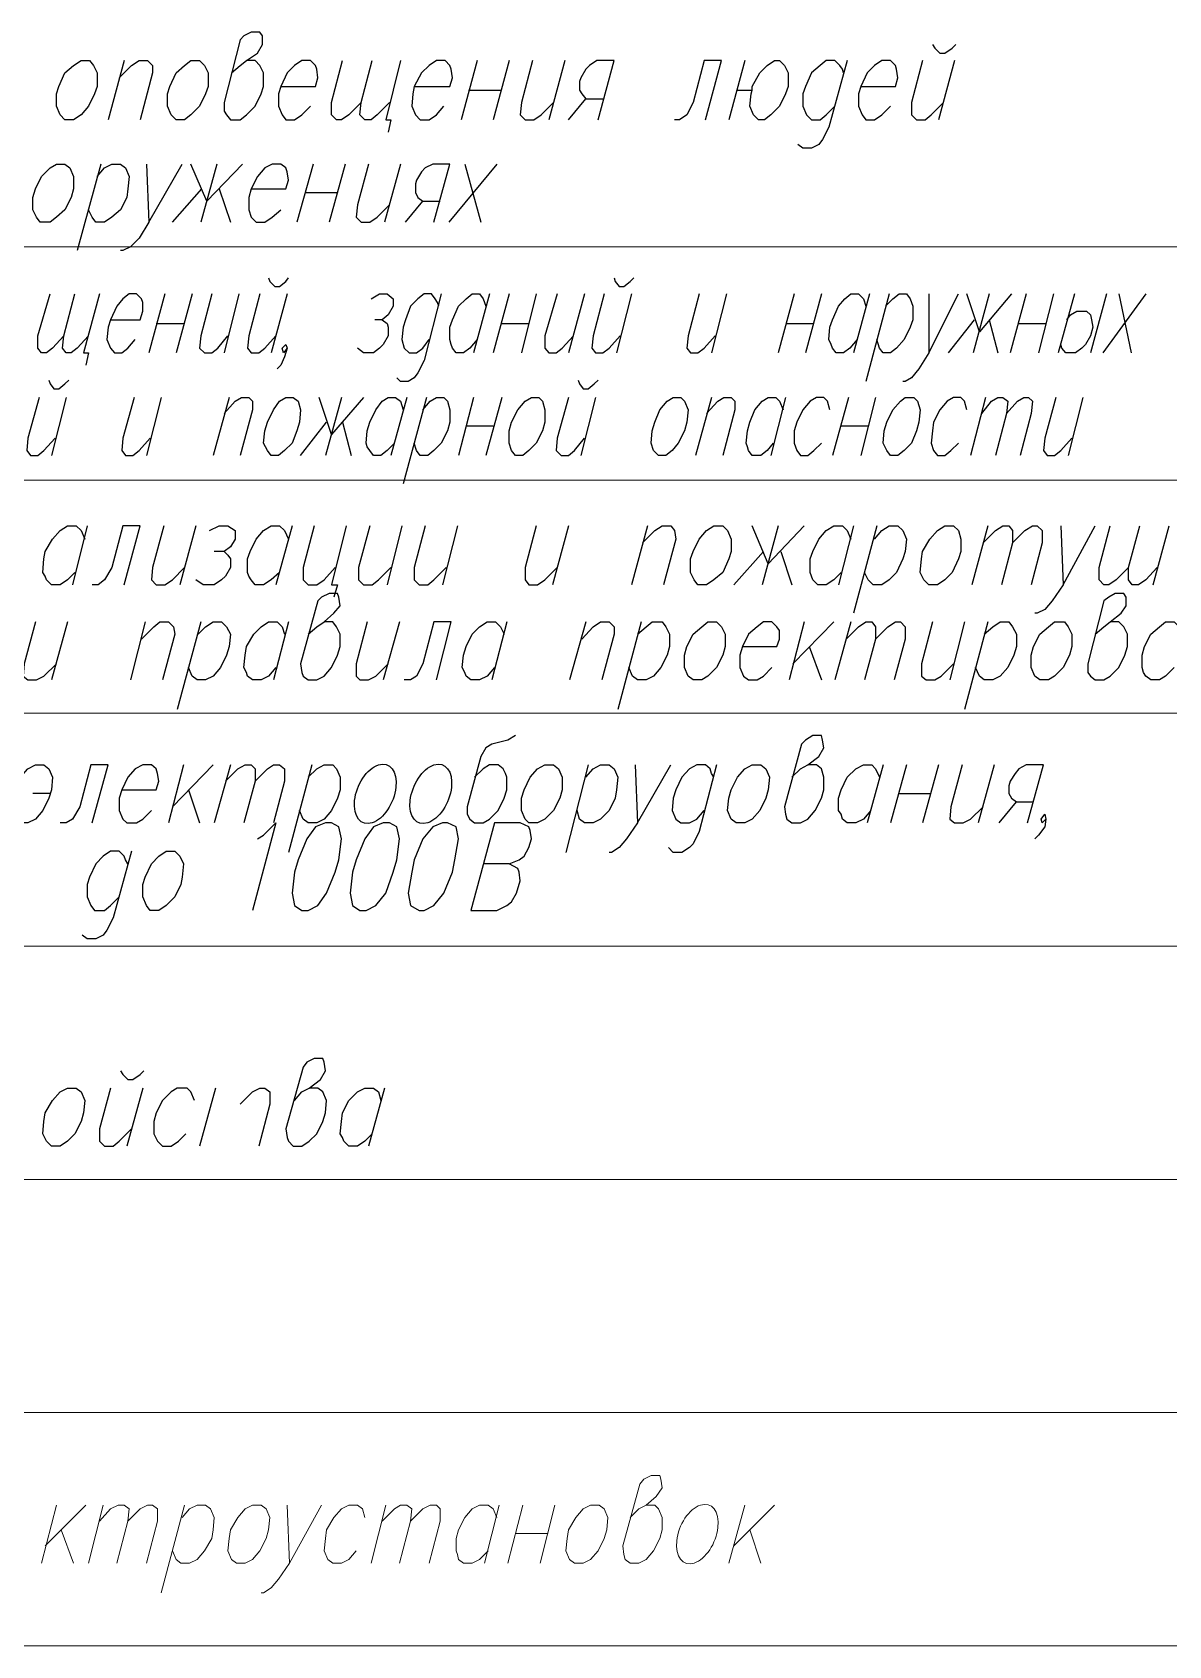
# Model space of a CAD drawing. Header units: millimetres. Extents: x 2185 to 4647, y 1259 to 2456.
# Drawn here: x 3958.57 to 3978.07, y 2367.23 to 2394.92 of the extents above; entities that cross this region are included whole.
import ezdxf

# ---------------------------------------------------------------- set-up
doc = ezdxf.new("R2010")
doc.units = ezdxf.units.MM
doc.layers.add('PDF _0', color=7, linetype='Continuous')

msp = doc.modelspace()

# ---------------------------------------------------------------- linework, layer by layer
at = {"layer": 'PDF _0', "lineweight": 25}
for points in [[(3961.99, 2394.223), (3962.138, 2394.35), (3962.244, 2394.435), (3962.434, 2394.562), (3962.519, 2394.71), (3962.519, 2394.858), (3962.477, 2394.921), (3962.328, 2394.921), (3962.201, 2394.858), (3962.138, 2394.794), (3961.863, 2393.715), (3961.863, 2393.567), (3961.905, 2393.503), (3961.969, 2393.418), (3962.138, 2393.418), (3962.244, 2393.503), (3962.392, 2393.651), (3962.498, 2393.863), (3962.54, 2393.99), (3962.54, 2394.223), (3962.477, 2394.35), (3962.392, 2394.435), (3962.244, 2394.435)], [(3974.013, 2394.71), (3974.056, 2394.646), (3974.14, 2394.562), (3974.225, 2394.562), (3974.352, 2394.646), (3974.415, 2394.71)], [(3960.148, 2394.435), (3959.873, 2393.418)], [(3960.063, 2394.138), (3960.275, 2394.35), (3960.402, 2394.435), (3960.55, 2394.435), (3960.635, 2394.35), (3960.635, 2394.223), (3960.423, 2393.418)], [(3962.837, 2393.99), (3963.429, 2393.99), (3963.472, 2394.138), (3963.45, 2394.286), (3963.429, 2394.35), (3963.345, 2394.435), (3963.196, 2394.435), (3963.069, 2394.35), (3962.942, 2394.223), (3962.837, 2393.99), (3962.794, 2393.863), (3962.794, 2393.651), (3962.858, 2393.503), (3962.921, 2393.418), (3963.069, 2393.418), (3963.196, 2393.503), (3963.345, 2393.651)], [(3964.212, 2393.715), (3964.001, 2393.503), (3963.874, 2393.418), (3963.789, 2393.418), (3963.704, 2393.503), (3963.704, 2393.715), (3963.895, 2394.435)], [(3964.699, 2393.715), (3964.488, 2393.503), (3964.382, 2393.418), (3964.276, 2393.418), (3964.191, 2393.503), (3964.212, 2393.715), (3964.403, 2394.435)], [(3964.89, 2394.435), (3964.636, 2393.418), (3964.72, 2393.418), (3964.678, 2393.207)], [(3965.123, 2393.99), (3965.737, 2393.99), (3965.779, 2394.138), (3965.758, 2394.286), (3965.737, 2394.35), (3965.652, 2394.435), (3965.504, 2394.435), (3965.377, 2394.35), (3965.25, 2394.223), (3965.123, 2393.99), (3965.101, 2393.863), (3965.08, 2393.651), (3965.144, 2393.503), (3965.228, 2393.418), (3965.377, 2393.418), (3965.504, 2393.503), (3965.631, 2393.651)], [(3966.202, 2394.435), (3965.927, 2393.418)], [(3966.753, 2394.435), (3966.477, 2393.418)], [(3967.155, 2394.435), (3966.964, 2393.715), (3966.943, 2393.503), (3967.028, 2393.418), (3967.176, 2393.418), (3967.303, 2393.503), (3967.515, 2393.715)], [(3967.705, 2394.435), (3967.43, 2393.418)], [(3968.277, 2393.418), (3968.552, 2394.435), (3968.256, 2394.435), (3968.129, 2394.35), (3968.065, 2394.286), (3967.98, 2394.138), (3967.959, 2394.075), (3967.959, 2393.927), (3968.001, 2393.863), (3968.065, 2393.778), (3968.383, 2393.778)], [(3970.118, 2393.418), (3970.393, 2394.435), (3970.097, 2394.435), (3969.907, 2393.715), (3969.801, 2393.503), (3969.674, 2393.418), (3969.589, 2393.418)], [(3970.796, 2394.435), (3970.52, 2393.418)], [(3970.669, 2393.927), (3970.923, 2393.927), (3970.923, 2393.99), (3971.05, 2394.223), (3971.177, 2394.35), (3971.304, 2394.435), (3971.388, 2394.435), (3971.473, 2394.35), (3971.537, 2394.223), (3971.537, 2393.99), (3971.494, 2393.863), (3971.388, 2393.651), (3971.24, 2393.503), (3971.134, 2393.418), (3971.029, 2393.418), (3970.944, 2393.503), (3970.88, 2393.651), (3970.902, 2393.863), (3970.923, 2393.927)], [(3972.553, 2394.435), (3972.235, 2393.291), (3972.129, 2393.08), (3972.066, 2392.995), (3971.939, 2392.932), (3971.791, 2392.932), (3971.706, 2392.995)], [(3972.489, 2394.223), (3972.468, 2394.286), (3972.426, 2394.35), (3972.341, 2394.435), (3972.193, 2394.435), (3972.087, 2394.35), (3971.939, 2394.223), (3971.833, 2393.99), (3971.791, 2393.863), (3971.791, 2393.651), (3971.854, 2393.503), (3971.939, 2393.418), (3972.087, 2393.418), (3972.193, 2393.503), (3972.341, 2393.651)], [(3972.785, 2393.99), (3973.378, 2393.99), (3973.421, 2394.138), (3973.399, 2394.286), (3973.378, 2394.35), (3973.293, 2394.435), (3973.145, 2394.435), (3973.018, 2394.35), (3972.891, 2394.223), (3972.785, 2393.99), (3972.743, 2393.863), (3972.743, 2393.651), (3972.807, 2393.503), (3972.87, 2393.418), (3973.018, 2393.418), (3973.145, 2393.503), (3973.293, 2393.651)], [(3973.844, 2394.435), (3973.653, 2393.715), (3973.653, 2393.503), (3973.738, 2393.418), (3973.886, 2393.418), (3973.992, 2393.503), (3974.204, 2393.715)], [(3974.394, 2394.435), (3974.119, 2393.418)], [(3966.054, 2393.927), (3966.604, 2393.927)], [(3967.769, 2393.418), (3968.065, 2393.778)], [(3959.746, 2392.656), (3959.344, 2391.175)], [(3959.682, 2392.445), (3959.809, 2392.593), (3959.936, 2392.656), (3960.085, 2392.656), (3960.169, 2392.593), (3960.233, 2392.445), (3960.212, 2392.233), (3960.191, 2392.085), (3960.085, 2391.873), (3959.936, 2391.746), (3959.809, 2391.662), (3959.661, 2391.662), (3959.598, 2391.746), (3959.534, 2391.873)], [(3960.529, 2392.656), (3960.572, 2391.662), (3961.143, 2392.656)], [(3962.18, 2392.656), (3961.566, 2392.021), (3961.291, 2392.656)], [(3961.736, 2392.656), (3961.461, 2391.662)], [(3962.328, 2392.233), (3962.921, 2392.233), (3962.964, 2392.381), (3962.942, 2392.529), (3962.921, 2392.593), (3962.837, 2392.656), (3962.688, 2392.656), (3962.561, 2392.593), (3962.434, 2392.445), (3962.328, 2392.233), (3962.286, 2392.085), (3962.286, 2391.873), (3962.328, 2391.746), (3962.413, 2391.662), (3962.561, 2391.662), (3962.688, 2391.746), (3962.837, 2391.873)], [(3963.387, 2392.656), (3963.112, 2391.662)], [(3963.937, 2392.656), (3963.662, 2391.662)], [(3964.339, 2392.656), (3964.149, 2391.958), (3964.128, 2391.746), (3964.212, 2391.662), (3964.361, 2391.662), (3964.488, 2391.746), (3964.699, 2391.958)], [(3964.89, 2392.656), (3964.615, 2391.662)], [(3965.461, 2391.662), (3965.737, 2392.656), (3965.44, 2392.656), (3965.313, 2392.593), (3965.25, 2392.529), (3965.165, 2392.381), (3965.144, 2392.318), (3965.144, 2392.17), (3965.186, 2392.085), (3965.271, 2392.021), (3965.567, 2392.021)], [(3966.541, 2392.656), (3965.715, 2391.662)], [(3965.991, 2392.656), (3966.266, 2391.662)], [(3960.974, 2391.662), (3961.482, 2392.233)], [(3961.778, 2392.233), (3961.969, 2391.662)], [(3963.26, 2392.17), (3963.81, 2392.17)], [(3964.974, 2391.662), (3965.271, 2392.021)], [(3960.572, 2391.662), (3960.402, 2391.386), (3960.254, 2391.238), (3960.127, 2391.175), (3960.085, 2391.175)], [(3962.625, 2390.709), (3962.646, 2390.645), (3962.731, 2390.561), (3962.815, 2390.561), (3962.921, 2390.645), (3962.964, 2390.709)], [(3968.552, 2390.709), (3968.573, 2390.645), (3968.637, 2390.561), (3968.721, 2390.561), (3968.827, 2390.645), (3968.891, 2390.709)], [(3959.111, 2389.714), (3958.92, 2389.502), (3958.815, 2389.418), (3958.73, 2389.418), (3958.666, 2389.502), (3958.666, 2389.714), (3958.878, 2390.434)], [(3959.534, 2389.714), (3959.344, 2389.502), (3959.238, 2389.418), (3959.153, 2389.418), (3959.09, 2389.502), (3959.111, 2389.714), (3959.301, 2390.434)], [(3959.725, 2390.434), (3959.45, 2389.418), (3959.534, 2389.418), (3959.492, 2389.206)], [(3959.915, 2389.989), (3960.423, 2389.989), (3960.466, 2390.137), (3960.466, 2390.286), (3960.445, 2390.349), (3960.36, 2390.434), (3960.233, 2390.434), (3960.127, 2390.349), (3960.021, 2390.222), (3959.915, 2389.989), (3959.873, 2389.862), (3959.852, 2389.651), (3959.915, 2389.502), (3959.979, 2389.418), (3960.106, 2389.418), (3960.212, 2389.502), (3960.339, 2389.651)], [(3960.847, 2390.434), (3960.572, 2389.418)], [(3961.312, 2390.434), (3961.037, 2389.418)], [(3961.651, 2390.434), (3961.461, 2389.714), (3961.439, 2389.502), (3961.524, 2389.418), (3961.651, 2389.418), (3961.757, 2389.502), (3961.926, 2389.714)], [(3962.117, 2390.434), (3961.863, 2389.418)], [(3962.477, 2390.434), (3962.286, 2389.714), (3962.265, 2389.502), (3962.328, 2389.418), (3962.455, 2389.418), (3962.561, 2389.502), (3962.752, 2389.714)], [(3962.942, 2390.434), (3962.667, 2389.418)], [(3964.382, 2390.349), (3964.53, 2390.434), (3964.657, 2390.434), (3964.763, 2390.349), (3964.763, 2390.222), (3964.678, 2390.074), (3964.572, 2389.989), (3964.445, 2389.989)], [(3965.588, 2390.434), (3965.292, 2389.291), (3965.186, 2389.079), (3965.123, 2388.994), (3965.017, 2388.931), (3964.89, 2388.931), (3964.826, 2388.994)], [(3965.546, 2390.222), (3965.525, 2390.286), (3965.483, 2390.349), (3965.419, 2390.434), (3965.292, 2390.434), (3965.186, 2390.349), (3965.059, 2390.222), (3964.974, 2389.989), (3964.932, 2389.862), (3964.911, 2389.651), (3964.953, 2389.502), (3965.038, 2389.418), (3965.165, 2389.418), (3965.271, 2389.502), (3965.377, 2389.651)], [(3966.202, 2389.651), (3966.075, 2389.502), (3965.969, 2389.418), (3965.842, 2389.418), (3965.779, 2389.502), (3965.758, 2389.566), (3965.737, 2389.651), (3965.737, 2389.862), (3965.779, 2389.989), (3965.885, 2390.222), (3966.012, 2390.349), (3966.118, 2390.434), (3966.245, 2390.434), (3966.308, 2390.349), (3966.35, 2390.222)], [(3966.414, 2390.434), (3966.139, 2389.418)], [(3966.753, 2390.434), (3966.477, 2389.418)], [(3967.218, 2390.434), (3966.964, 2389.418)], [(3967.578, 2390.434), (3967.366, 2389.714), (3967.366, 2389.502), (3967.43, 2389.418), (3967.557, 2389.418), (3967.663, 2389.502), (3967.853, 2389.714)], [(3968.044, 2390.434), (3967.769, 2389.418)], [(3968.383, 2390.434), (3968.192, 2389.714), (3968.171, 2389.502), (3968.234, 2389.418), (3968.361, 2389.418), (3968.467, 2389.502), (3968.658, 2389.714)], [(3968.848, 2390.434), (3968.594, 2389.418)], [(3970.012, 2390.434), (3969.822, 2389.714), (3969.801, 2389.502), (3969.864, 2389.418), (3969.991, 2389.418), (3970.097, 2389.502), (3970.288, 2389.714)], [(3970.478, 2390.434), (3970.224, 2389.418)], [(3971.642, 2390.434), (3971.367, 2389.418)], [(3972.108, 2390.434), (3971.833, 2389.418)], [(3972.722, 2389.651), (3972.595, 2389.502), (3972.489, 2389.418), (3972.362, 2389.418), (3972.299, 2389.502), (3972.277, 2389.566), (3972.235, 2389.651), (3972.256, 2389.862), (3972.299, 2389.989), (3972.404, 2390.222), (3972.51, 2390.349), (3972.616, 2390.434), (3972.743, 2390.434), (3972.828, 2390.349), (3972.87, 2390.222)], [(3972.934, 2390.434), (3972.658, 2389.418)], [(3973.272, 2390.434), (3972.87, 2388.931)], [(3973.209, 2390.222), (3973.336, 2390.349), (3973.442, 2390.434), (3973.569, 2390.434), (3973.632, 2390.349), (3973.675, 2390.222), (3973.675, 2389.989), (3973.632, 2389.862), (3973.526, 2389.651), (3973.399, 2389.502), (3973.293, 2389.418), (3973.166, 2389.418), (3973.103, 2389.502), (3973.061, 2389.651)], [(3973.95, 2390.434), (3973.95, 2389.418), (3974.458, 2390.434)], [(3975.368, 2390.434), (3974.818, 2389.778), (3974.606, 2390.434)], [(3974.987, 2390.434), (3974.712, 2389.418)], [(3975.622, 2390.434), (3975.347, 2389.418)], [(3976.088, 2390.434), (3975.834, 2389.418)], [(3976.448, 2390.434), (3976.172, 2389.418)], [(3976.998, 2390.434), (3976.723, 2389.418)], [(3977.675, 2390.434), (3976.934, 2389.418)], [(3977.21, 2390.434), (3977.421, 2389.418)], [(3976.321, 2389.989), (3976.384, 2390.074), (3976.49, 2390.137), (3976.617, 2390.137), (3976.659, 2390.137), (3976.723, 2390.074), (3976.744, 2389.989), (3976.765, 2389.862), (3976.723, 2389.714), (3976.638, 2389.566), (3976.575, 2389.502), (3976.469, 2389.418), (3976.299, 2389.418), (3976.236, 2389.502), (3976.215, 2389.566)], [(3960.699, 2389.926), (3961.185, 2389.926)], [(3964.572, 2389.989), (3964.657, 2389.926), (3964.678, 2389.862), (3964.678, 2389.714), (3964.593, 2389.566), (3964.53, 2389.502), (3964.424, 2389.418), (3964.255, 2389.418), (3964.149, 2389.502)], [(3966.626, 2389.926), (3967.091, 2389.926)], [(3971.515, 2389.926), (3971.981, 2389.926)], [(3974.288, 2389.418), (3974.733, 2389.989)], [(3974.987, 2389.989), (3975.135, 2389.418)], [(3975.495, 2389.926), (3975.961, 2389.926)], [(3962.942, 2389.502), (3962.879, 2389.418), (3962.858, 2389.502), (3962.921, 2389.566), (3962.942, 2389.502), (3962.9, 2389.354), (3962.837, 2389.206), (3962.773, 2389.143)], [(3973.95, 2389.418), (3973.78, 2389.143), (3973.653, 2388.994), (3973.548, 2388.931), (3973.505, 2388.931)], [(3958.857, 2388.952), (3958.878, 2388.889), (3958.942, 2388.804), (3959.026, 2388.804), (3959.132, 2388.889), (3959.196, 2388.952)], [(3967.938, 2388.952), (3967.959, 2388.889), (3968.023, 2388.804), (3968.107, 2388.804), (3968.213, 2388.889), (3968.277, 2388.952)], [(3958.688, 2388.656), (3958.497, 2387.957), (3958.476, 2387.745), (3958.539, 2387.661), (3958.666, 2387.661), (3958.772, 2387.745), (3958.963, 2387.957)], [(3959.153, 2388.656), (3958.899, 2387.661)], [(3960.318, 2388.656), (3960.127, 2387.957), (3960.106, 2387.745), (3960.169, 2387.661), (3960.296, 2387.661), (3960.402, 2387.745), (3960.593, 2387.957)], [(3960.783, 2388.656), (3960.529, 2387.661)], [(3961.947, 2388.656), (3961.672, 2387.661)], [(3961.863, 2388.38), (3962.053, 2388.592), (3962.159, 2388.656), (3962.286, 2388.656), (3962.35, 2388.592), (3962.35, 2388.444), (3962.138, 2387.661)], [(3964.255, 2388.656), (3963.704, 2388.021), (3963.493, 2388.656)], [(3963.874, 2388.656), (3963.599, 2387.661)], [(3964.784, 2387.872), (3964.657, 2387.745), (3964.551, 2387.661), (3964.424, 2387.661), (3964.361, 2387.745), (3964.318, 2387.809), (3964.297, 2387.872), (3964.318, 2388.084), (3964.361, 2388.232), (3964.466, 2388.444), (3964.572, 2388.592), (3964.678, 2388.656), (3964.805, 2388.656), (3964.89, 2388.592), (3964.932, 2388.444)], [(3964.996, 2388.656), (3964.72, 2387.661)], [(3965.334, 2388.656), (3964.932, 2387.174)], [(3965.271, 2388.444), (3965.398, 2388.592), (3965.504, 2388.656), (3965.631, 2388.656), (3965.694, 2388.592), (3965.737, 2388.444), (3965.737, 2388.232), (3965.694, 2388.084), (3965.588, 2387.872), (3965.461, 2387.745), (3965.355, 2387.661), (3965.228, 2387.661), (3965.165, 2387.745), (3965.123, 2387.872)], [(3966.139, 2388.656), (3965.885, 2387.661)], [(3966.626, 2388.656), (3966.35, 2387.661)], [(3967.769, 2388.656), (3967.578, 2387.957), (3967.557, 2387.745), (3967.642, 2387.661), (3967.769, 2387.661), (3967.874, 2387.745), (3968.044, 2387.957)], [(3968.234, 2388.656), (3967.98, 2387.661)], [(3970.224, 2388.656), (3969.949, 2387.661)], [(3970.139, 2388.38), (3970.33, 2388.592), (3970.436, 2388.656), (3970.563, 2388.656), (3970.626, 2388.592), (3970.626, 2388.444), (3970.415, 2387.661)], [(3971.283, 2387.872), (3971.177, 2387.745), (3971.071, 2387.661), (3970.923, 2387.661), (3970.859, 2387.745), (3970.838, 2387.809), (3970.817, 2387.872), (3970.838, 2388.084), (3970.88, 2388.232), (3970.965, 2388.444), (3971.092, 2388.592), (3971.198, 2388.656), (3971.325, 2388.656), (3971.388, 2388.592), (3971.452, 2388.444)], [(3971.494, 2388.656), (3971.24, 2387.661)], [(3972.256, 2388.444), (3972.214, 2388.592), (3972.15, 2388.656), (3972.023, 2388.656), (3971.918, 2388.592), (3971.791, 2388.444), (3971.685, 2388.232), (3971.642, 2388.084), (3971.642, 2387.872), (3971.685, 2387.745), (3971.748, 2387.661), (3971.875, 2387.661), (3971.981, 2387.745), (3972.108, 2387.872)], [(3972.574, 2388.656), (3972.299, 2387.661)], [(3973.039, 2388.656), (3972.785, 2387.661)], [(3974.606, 2388.444), (3974.564, 2388.592), (3974.5, 2388.656), (3974.373, 2388.656), (3974.267, 2388.592), (3974.14, 2388.444), (3974.034, 2388.232), (3974.013, 2388.084), (3973.992, 2387.872), (3974.034, 2387.745), (3974.098, 2387.661), (3974.225, 2387.661), (3974.331, 2387.745), (3974.458, 2387.872)], [(3974.923, 2388.656), (3974.669, 2387.661)], [(3974.86, 2388.38), (3975.029, 2388.592), (3975.135, 2388.656), (3975.22, 2388.656), (3975.304, 2388.592), (3975.283, 2388.38), (3975.093, 2387.661)], [(3975.283, 2388.38), (3975.474, 2388.592), (3975.58, 2388.656), (3975.664, 2388.656), (3975.728, 2388.592), (3975.707, 2388.38), (3975.516, 2387.661)], [(3976.13, 2388.656), (3975.939, 2387.957), (3975.918, 2387.745), (3975.982, 2387.661), (3976.109, 2387.661), (3976.215, 2387.745), (3976.405, 2387.957)], [(3976.596, 2388.656), (3976.342, 2387.661)], [(3963.175, 2387.661), (3963.62, 2388.232)], [(3963.895, 2388.232), (3964.043, 2387.661)], [(3966.012, 2388.169), (3966.477, 2388.169)], [(3972.447, 2388.169), (3972.912, 2388.169)], [(3959.301, 2385.65), (3959.174, 2385.523), (3959.047, 2385.438), (3958.899, 2385.438), (3958.815, 2385.523), (3958.793, 2385.586), (3958.751, 2385.65), (3958.772, 2385.883), (3958.793, 2386.01), (3958.92, 2386.221), (3959.047, 2386.37), (3959.174, 2386.454), (3959.323, 2386.454), (3959.407, 2386.37), (3959.471, 2386.221)], [(3959.513, 2386.454), (3959.259, 2385.438)], [(3960.148, 2385.438), (3960.423, 2386.454), (3960.127, 2386.454), (3959.936, 2385.734), (3959.809, 2385.523), (3959.704, 2385.438), (3959.598, 2385.438)], [(3960.826, 2386.454), (3960.635, 2385.734), (3960.614, 2385.523), (3960.699, 2385.438), (3960.847, 2385.438), (3960.974, 2385.523), (3961.185, 2385.734)], [(3961.376, 2386.454), (3961.101, 2385.438)], [(3961.609, 2386.37), (3961.778, 2386.454), (3961.926, 2386.454), (3962.053, 2386.37), (3962.053, 2386.221), (3961.969, 2386.094), (3961.863, 2386.01), (3961.693, 2386.01)], [(3962.815, 2385.65), (3962.667, 2385.523), (3962.54, 2385.438), (3962.392, 2385.438), (3962.328, 2385.523), (3962.286, 2385.586), (3962.265, 2385.65), (3962.265, 2385.883), (3962.307, 2386.01), (3962.413, 2386.221), (3962.54, 2386.37), (3962.667, 2386.454), (3962.815, 2386.454), (3962.9, 2386.37), (3962.964, 2386.221)], [(3963.027, 2386.454), (3962.752, 2385.438)], [(3963.408, 2386.454), (3963.218, 2385.734), (3963.218, 2385.523), (3963.302, 2385.438), (3963.45, 2385.438), (3963.577, 2385.523), (3963.768, 2385.734)], [(3963.958, 2386.454), (3963.704, 2385.438), (3963.81, 2385.438), (3963.747, 2385.226)], [(3964.361, 2386.454), (3964.17, 2385.734), (3964.17, 2385.523), (3964.255, 2385.438), (3964.403, 2385.438), (3964.509, 2385.523), (3964.72, 2385.734)], [(3964.911, 2386.454), (3964.657, 2385.438)], [(3965.313, 2386.454), (3965.123, 2385.734), (3965.123, 2385.523), (3965.207, 2385.438), (3965.355, 2385.438), (3965.461, 2385.523), (3965.673, 2385.734)], [(3965.864, 2386.454), (3965.61, 2385.438)], [(3967.218, 2386.454), (3967.028, 2385.734), (3967.028, 2385.523), (3967.091, 2385.438), (3967.239, 2385.438), (3967.366, 2385.523), (3967.578, 2385.734)], [(3967.769, 2386.454), (3967.493, 2385.438)], [(3969.123, 2386.454), (3968.848, 2385.438)], [(3969.039, 2386.158), (3969.25, 2386.37), (3969.377, 2386.454), (3969.526, 2386.454), (3969.589, 2386.37), (3969.61, 2386.221), (3969.399, 2385.438)], [(3971.812, 2386.454), (3971.198, 2385.798), (3970.923, 2386.454)], [(3971.367, 2386.454), (3971.092, 2385.438)], [(3972.447, 2385.65), (3972.32, 2385.523), (3972.193, 2385.438), (3972.045, 2385.438), (3971.96, 2385.523), (3971.939, 2385.586), (3971.918, 2385.65), (3971.918, 2385.883), (3971.96, 2386.01), (3972.066, 2386.221), (3972.193, 2386.37), (3972.32, 2386.454), (3972.468, 2386.454), (3972.553, 2386.37), (3972.616, 2386.221)], [(3972.658, 2386.454), (3972.404, 2385.438)], [(3973.061, 2386.454), (3972.658, 2384.951)], [(3973.018, 2386.221), (3973.145, 2386.37), (3973.272, 2386.454), (3973.421, 2386.454), (3973.505, 2386.37), (3973.569, 2386.221), (3973.548, 2386.01), (3973.505, 2385.883), (3973.399, 2385.65), (3973.272, 2385.523), (3973.145, 2385.438), (3972.997, 2385.438), (3972.912, 2385.523), (3972.849, 2385.65)], [(3974.966, 2386.454), (3974.691, 2385.438)], [(3974.881, 2386.158), (3975.093, 2386.37), (3975.22, 2386.454), (3975.326, 2386.454), (3975.389, 2386.37), (3975.389, 2386.158), (3975.199, 2385.438)], [(3975.389, 2386.158), (3975.601, 2386.37), (3975.728, 2386.454), (3975.812, 2386.454), (3975.897, 2386.37), (3975.897, 2386.158), (3975.707, 2385.438)], [(3976.215, 2386.454), (3976.257, 2385.438), (3976.807, 2386.454)], [(3977.379, 2385.734), (3977.167, 2385.523), (3977.04, 2385.438), (3976.956, 2385.438), (3976.871, 2385.523), (3976.871, 2385.734), (3977.061, 2386.454)], [(3977.866, 2385.734), (3977.675, 2385.523), (3977.548, 2385.438), (3977.442, 2385.438), (3977.379, 2385.523), (3977.379, 2385.734), (3977.569, 2386.454)], [(3977.802, 2385.438), (3978.077, 2386.454)], [(3961.863, 2386.01), (3961.926, 2385.946), (3961.969, 2385.883), (3961.969, 2385.734), (3961.884, 2385.586), (3961.82, 2385.523), (3961.693, 2385.438), (3961.503, 2385.438), (3961.376, 2385.523)], [(3970.605, 2385.438), (3971.113, 2386.01)], [(3971.41, 2386.01), (3971.6, 2385.438)], [(3976.257, 2385.438), (3976.067, 2385.163), (3975.939, 2385.015), (3975.812, 2384.951), (3975.77, 2384.951)], [(3963.302, 2384.591), (3963.45, 2384.718), (3963.577, 2384.803), (3963.747, 2384.951), (3963.853, 2385.078), (3963.831, 2385.226), (3963.81, 2385.29), (3963.662, 2385.29), (3963.535, 2385.226), (3963.472, 2385.163), (3963.175, 2384.083), (3963.196, 2383.935), (3963.218, 2383.872), (3963.302, 2383.808), (3963.45, 2383.808), (3963.577, 2383.872), (3963.704, 2384.02), (3963.81, 2384.232), (3963.853, 2384.38), (3963.853, 2384.591), (3963.789, 2384.718), (3963.726, 2384.803), (3963.577, 2384.803)], [(3976.807, 2384.591), (3976.956, 2384.718), (3977.061, 2384.803), (3977.252, 2384.951), (3977.337, 2385.078), (3977.337, 2385.226), (3977.294, 2385.29), (3977.146, 2385.29), (3977.04, 2385.226), (3976.956, 2385.163), (3976.68, 2384.083), (3976.68, 2383.935), (3976.723, 2383.872), (3976.807, 2383.808), (3976.956, 2383.808), (3977.061, 2383.872), (3977.21, 2384.02), (3977.315, 2384.232), (3977.358, 2384.38), (3977.358, 2384.591), (3977.294, 2384.718), (3977.21, 2384.803), (3977.061, 2384.803)], [(3958.624, 2384.803), (3958.434, 2384.083), (3958.412, 2383.872), (3958.497, 2383.808), (3958.645, 2383.808), (3958.772, 2383.872), (3958.984, 2384.083)], [(3959.174, 2384.803), (3958.899, 2383.808)], [(3960.508, 2384.803), (3960.254, 2383.808)], [(3960.445, 2384.507), (3960.656, 2384.718), (3960.762, 2384.803), (3960.91, 2384.803), (3960.995, 2384.718), (3961.016, 2384.591), (3960.804, 2383.808)], [(3961.461, 2384.803), (3961.058, 2383.3)], [(3961.418, 2384.591), (3961.545, 2384.718), (3961.672, 2384.803), (3961.82, 2384.803), (3961.905, 2384.718), (3961.969, 2384.591), (3961.947, 2384.38), (3961.905, 2384.232), (3961.799, 2384.02), (3961.672, 2383.872), (3961.545, 2383.808), (3961.397, 2383.808), (3961.312, 2383.872), (3961.249, 2384.02)], [(3962.752, 2384.02), (3962.625, 2383.872), (3962.498, 2383.808), (3962.35, 2383.808), (3962.265, 2383.872), (3962.244, 2383.935), (3962.201, 2384.02), (3962.223, 2384.232), (3962.244, 2384.38), (3962.371, 2384.591), (3962.498, 2384.718), (3962.625, 2384.803), (3962.773, 2384.803), (3962.858, 2384.718), (3962.9, 2384.591)], [(3962.964, 2384.803), (3962.709, 2383.808)], [(3964.318, 2384.803), (3964.128, 2384.083), (3964.128, 2383.872), (3964.191, 2383.808), (3964.339, 2383.808), (3964.466, 2383.872), (3964.678, 2384.083)], [(3964.869, 2384.803), (3964.593, 2383.808)], [(3965.504, 2383.808), (3965.758, 2384.803), (3965.461, 2384.803), (3965.271, 2384.083), (3965.165, 2383.872), (3965.059, 2383.808), (3964.953, 2383.808)], [(3966.499, 2384.02), (3966.372, 2383.872), (3966.245, 2383.808), (3966.096, 2383.808), (3966.012, 2383.872), (3965.991, 2383.935), (3965.948, 2384.02), (3965.969, 2384.232), (3966.012, 2384.38), (3966.118, 2384.591), (3966.245, 2384.718), (3966.372, 2384.803), (3966.52, 2384.803), (3966.604, 2384.718), (3966.668, 2384.591)], [(3966.71, 2384.803), (3966.456, 2383.808)], [(3968.065, 2384.803), (3967.79, 2383.808)], [(3968.001, 2384.507), (3968.192, 2384.718), (3968.319, 2384.803), (3968.467, 2384.803), (3968.552, 2384.718), (3968.552, 2384.591), (3968.34, 2383.808)], [(3969.018, 2384.803), (3968.615, 2383.3)], [(3968.954, 2384.591), (3969.102, 2384.718), (3969.208, 2384.803), (3969.377, 2384.803), (3969.441, 2384.718), (3969.504, 2384.591), (3969.504, 2384.38), (3969.462, 2384.232), (3969.356, 2384.02), (3969.229, 2383.872), (3969.102, 2383.808), (3968.954, 2383.808), (3968.869, 2383.872), (3968.806, 2384.02)], [(3970.753, 2384.38), (3971.346, 2384.38), (3971.388, 2384.507), (3971.388, 2384.655), (3971.346, 2384.718), (3971.261, 2384.803), (3971.113, 2384.803), (3971.007, 2384.718), (3970.859, 2384.591), (3970.753, 2384.38), (3970.711, 2384.232), (3970.711, 2384.02), (3970.775, 2383.872), (3970.859, 2383.808), (3971.007, 2383.808), (3971.113, 2383.872), (3971.261, 2384.02)], [(3971.812, 2384.803), (3971.558, 2383.808)], [(3972.32, 2384.803), (3971.621, 2384.083)], [(3972.616, 2384.803), (3972.341, 2383.808)], [(3972.531, 2384.507), (3972.743, 2384.718), (3972.87, 2384.803), (3972.976, 2384.803), (3973.039, 2384.718), (3973.039, 2384.507), (3972.849, 2383.808)], [(3973.039, 2384.507), (3973.251, 2384.718), (3973.378, 2384.803), (3973.463, 2384.803), (3973.548, 2384.718), (3973.548, 2384.507), (3973.357, 2383.808)], [(3974.013, 2384.803), (3973.823, 2384.083), (3973.823, 2383.872), (3973.907, 2383.808), (3974.056, 2383.808), (3974.161, 2383.872), (3974.373, 2384.083)], [(3974.564, 2384.803), (3974.31, 2383.808)], [(3974.966, 2384.803), (3974.564, 2383.3)], [(3974.902, 2384.591), (3975.05, 2384.718), (3975.177, 2384.803), (3975.326, 2384.803), (3975.389, 2384.718), (3975.453, 2384.591), (3975.453, 2384.38), (3975.41, 2384.232), (3975.304, 2384.02), (3975.177, 2383.872), (3975.05, 2383.808), (3974.902, 2383.808), (3974.818, 2383.872), (3974.754, 2384.02)], [(3978.162, 2384.02), (3978.014, 2383.872), (3977.908, 2383.808), (3977.76, 2383.808), (3977.675, 2383.872), (3977.633, 2383.935), (3977.612, 2384.02), (3977.612, 2384.232), (3977.654, 2384.38), (3977.76, 2384.591), (3977.908, 2384.718), (3978.014, 2384.803), (3978.162, 2384.803), (3978.247, 2384.718), (3978.31, 2384.591)], [(3971.896, 2384.38), (3972.108, 2383.808)], [(3966.858, 2382.856), (3966.731, 2382.771), (3966.456, 2382.707), (3966.35, 2382.644), (3966.266, 2382.496), (3966.033, 2381.628), (3966.033, 2381.501), (3966.075, 2381.416), (3966.16, 2381.353), (3966.308, 2381.353), (3966.414, 2381.416), (3966.562, 2381.564), (3966.668, 2381.776), (3966.71, 2381.924), (3966.71, 2382.136), (3966.689, 2382.199), (3966.647, 2382.284), (3966.562, 2382.348), (3966.414, 2382.348), (3966.308, 2382.284), (3966.16, 2382.136)], [(3971.6, 2382.136), (3971.748, 2382.284), (3971.875, 2382.348), (3972.066, 2382.496), (3972.15, 2382.644), (3972.129, 2382.771), (3972.108, 2382.856), (3971.96, 2382.856), (3971.833, 2382.771), (3971.769, 2382.707), (3971.473, 2381.628), (3971.494, 2381.501), (3971.515, 2381.416), (3971.6, 2381.353), (3971.748, 2381.353), (3971.875, 2381.416), (3972.002, 2381.564), (3972.108, 2381.776), (3972.15, 2381.924), (3972.15, 2382.136), (3972.108, 2382.284), (3972.023, 2382.348), (3971.875, 2382.348)], [(3958.37, 2382.136), (3958.497, 2382.284), (3958.624, 2382.348), (3958.772, 2382.348), (3958.857, 2382.284), (3958.92, 2382.136), (3958.899, 2381.924), (3958.857, 2381.776), (3958.751, 2381.564), (3958.624, 2381.416), (3958.497, 2381.353), (3958.349, 2381.353), (3958.264, 2381.416), (3958.201, 2381.564)], [(3959.598, 2381.353), (3959.873, 2382.348), (3959.577, 2382.348), (3959.386, 2381.628), (3959.259, 2381.416), (3959.153, 2381.353), (3959.047, 2381.353)], [(3960.106, 2381.924), (3960.699, 2381.924), (3960.741, 2382.072), (3960.72, 2382.199), (3960.699, 2382.284), (3960.614, 2382.348), (3960.466, 2382.348), (3960.339, 2382.284), (3960.212, 2382.136), (3960.106, 2381.924), (3960.063, 2381.776), (3960.063, 2381.564), (3960.127, 2381.416), (3960.191, 2381.353), (3960.36, 2381.353), (3960.466, 2381.416), (3960.614, 2381.564)], [(3961.164, 2382.348), (3960.91, 2381.353)], [(3961.672, 2382.348), (3960.974, 2381.628)], [(3961.969, 2382.348), (3961.693, 2381.353)], [(3961.884, 2382.072), (3962.096, 2382.284), (3962.223, 2382.348), (3962.328, 2382.348), (3962.392, 2382.284), (3962.392, 2382.072), (3962.201, 2381.353)], [(3962.392, 2382.072), (3962.604, 2382.284), (3962.709, 2382.348), (3962.815, 2382.348), (3962.9, 2382.284), (3962.9, 2382.072), (3962.709, 2381.353)], [(3963.366, 2382.348), (3962.964, 2380.845)], [(3963.302, 2382.136), (3963.45, 2382.284), (3963.577, 2382.348), (3963.726, 2382.348), (3963.789, 2382.284), (3963.853, 2382.136), (3963.853, 2381.924), (3963.81, 2381.776), (3963.704, 2381.564), (3963.577, 2381.416), (3963.45, 2381.353), (3963.302, 2381.353), (3963.218, 2381.416), (3963.154, 2381.564)], [(3968.107, 2382.348), (3967.726, 2380.845)], [(3968.065, 2382.136), (3968.192, 2382.284), (3968.319, 2382.348), (3968.467, 2382.348), (3968.552, 2382.284), (3968.615, 2382.136), (3968.594, 2381.924), (3968.573, 2381.776), (3968.467, 2381.564), (3968.319, 2381.416), (3968.192, 2381.353), (3968.044, 2381.353), (3967.959, 2381.416), (3967.917, 2381.564)], [(3968.912, 2382.348), (3968.954, 2381.353), (3969.526, 2382.348)], [(3970.309, 2382.348), (3970.012, 2381.205), (3969.907, 2380.993), (3969.843, 2380.929), (3969.716, 2380.845), (3969.568, 2380.845), (3969.483, 2380.929)], [(3970.266, 2382.136), (3970.224, 2382.199), (3970.203, 2382.284), (3970.118, 2382.348), (3969.97, 2382.348), (3969.843, 2382.284), (3969.716, 2382.136), (3969.61, 2381.924), (3969.568, 2381.776), (3969.547, 2381.564), (3969.61, 2381.416), (3969.695, 2381.353), (3969.843, 2381.353), (3969.97, 2381.416), (3970.097, 2381.564)], [(3972.955, 2381.564), (3972.828, 2381.416), (3972.701, 2381.353), (3972.553, 2381.353), (3972.468, 2381.416), (3972.447, 2381.501), (3972.404, 2381.564), (3972.404, 2381.776), (3972.447, 2381.924), (3972.553, 2382.136), (3972.701, 2382.284), (3972.828, 2382.348), (3972.976, 2382.348), (3973.039, 2382.284), (3973.103, 2382.136)], [(3973.166, 2382.348), (3972.891, 2381.353)], [(3973.569, 2382.348), (3973.293, 2381.353)], [(3974.119, 2382.348), (3973.844, 2381.353)], [(3974.521, 2382.348), (3974.331, 2381.628), (3974.31, 2381.416), (3974.394, 2381.353), (3974.542, 2381.353), (3974.669, 2381.416), (3974.881, 2381.628)], [(3975.072, 2382.348), (3974.796, 2381.353)], [(3975.643, 2381.353), (3975.918, 2382.348), (3975.622, 2382.348), (3975.495, 2382.284), (3975.431, 2382.199), (3975.347, 2382.072), (3975.326, 2381.988), (3975.326, 2381.861), (3975.368, 2381.776), (3975.453, 2381.713), (3975.749, 2381.713)], [(3958.878, 2381.861), (3958.582, 2381.861)], [(3961.249, 2381.924), (3961.439, 2381.353)], [(3973.442, 2381.861), (3973.992, 2381.861)], [(3975.156, 2381.353), (3975.453, 2381.713)], [(3975.961, 2381.416), (3975.897, 2381.353), (3975.876, 2381.416), (3975.939, 2381.501), (3975.961, 2381.416), (3975.939, 2381.289), (3975.834, 2381.141), (3975.77, 2381.078)], [(3962.434, 2381.078), (3962.54, 2381.141), (3962.752, 2381.353), (3962.35, 2379.85)], [(3966.753, 2380.654), (3966.922, 2380.718), (3967.007, 2380.781), (3967.091, 2380.929), (3967.134, 2381.078), (3967.112, 2381.226), (3967.091, 2381.289), (3966.943, 2381.353), (3966.499, 2381.353), (3966.096, 2379.85), (3966.541, 2379.85), (3966.71, 2379.934), (3966.795, 2379.998), (3966.88, 2380.146), (3966.943, 2380.358), (3966.922, 2380.506), (3966.901, 2380.569), (3966.753, 2380.654), (3966.308, 2380.654)], [(3968.954, 2381.353), (3968.764, 2381.078), (3968.637, 2380.929), (3968.51, 2380.845), (3968.467, 2380.845)], [(3960.275, 2380.866), (3959.958, 2379.723), (3959.852, 2379.511), (3959.788, 2379.426), (3959.661, 2379.363), (3959.513, 2379.363), (3959.428, 2379.426)], [(3960.212, 2380.654), (3960.169, 2380.718), (3960.148, 2380.781), (3960.063, 2380.866), (3959.915, 2380.866), (3959.788, 2380.781), (3959.661, 2380.654), (3959.555, 2380.421), (3959.513, 2380.294), (3959.513, 2380.083), (3959.577, 2379.934), (3959.64, 2379.85), (3959.809, 2379.85), (3959.915, 2379.934), (3960.063, 2380.083)], [(3963.069, 2376.59), (3963.196, 2376.738), (3963.323, 2376.802), (3963.514, 2376.95), (3963.599, 2377.098), (3963.577, 2377.246), (3963.556, 2377.31), (3963.408, 2377.31), (3963.281, 2377.246), (3963.218, 2377.161), (3962.921, 2376.103), (3962.942, 2375.955), (3962.964, 2375.891), (3963.048, 2375.807), (3963.196, 2375.807), (3963.323, 2375.891), (3963.45, 2376.018), (3963.556, 2376.23), (3963.599, 2376.378), (3963.62, 2376.59), (3963.556, 2376.738), (3963.472, 2376.802), (3963.323, 2376.802)], [(3960.085, 2377.098), (3960.127, 2377.034), (3960.212, 2376.95), (3960.296, 2376.95), (3960.423, 2377.034), (3960.487, 2377.098)], [(3959.915, 2376.802), (3959.725, 2376.103), (3959.725, 2375.891), (3959.809, 2375.807), (3959.958, 2375.807), (3960.063, 2375.891), (3960.275, 2376.103)], [(3960.466, 2376.802), (3960.191, 2375.807)], [(3961.355, 2376.59), (3961.291, 2376.738), (3961.228, 2376.802), (3961.058, 2376.802), (3960.953, 2376.738), (3960.804, 2376.59), (3960.699, 2376.378), (3960.656, 2376.23), (3960.656, 2376.018), (3960.72, 2375.891), (3960.804, 2375.807), (3960.953, 2375.807), (3961.08, 2375.891), (3961.207, 2376.018)], [(3961.715, 2376.802), (3961.439, 2375.807)], [(3962.138, 2376.526), (3962.35, 2376.738), (3962.477, 2376.802), (3962.561, 2376.802), (3962.646, 2376.738), (3962.646, 2376.526), (3962.455, 2375.807)], [(3964.403, 2376.018), (3964.276, 2375.891), (3964.149, 2375.807), (3964.001, 2375.807), (3963.916, 2375.891), (3963.895, 2375.955), (3963.853, 2376.018), (3963.874, 2376.23), (3963.895, 2376.378), (3964.001, 2376.59), (3964.149, 2376.738), (3964.276, 2376.802), (3964.424, 2376.802), (3964.509, 2376.738), (3964.551, 2376.59)], [(3964.615, 2376.802), (3964.339, 2375.807)]]:
    msp.add_lwpolyline(points, dxfattribs=at)
for points in [[(3959.407, 2394.435), (3959.555, 2394.435), (3959.619, 2394.35), (3959.682, 2394.223), (3959.682, 2393.99), (3959.64, 2393.863), (3959.534, 2393.651), (3959.407, 2393.503), (3959.28, 2393.418), (3959.132, 2393.418), (3959.047, 2393.503), (3958.984, 2393.651), (3958.984, 2393.863), (3959.026, 2393.99), (3959.132, 2394.223), (3959.28, 2394.35)], [(3961.291, 2394.435), (3961.439, 2394.435), (3961.524, 2394.35), (3961.588, 2394.223), (3961.588, 2393.99), (3961.545, 2393.863), (3961.439, 2393.651), (3961.291, 2393.503), (3961.185, 2393.418), (3961.037, 2393.418), (3960.953, 2393.503), (3960.889, 2393.651), (3960.889, 2393.863), (3960.931, 2393.99), (3961.037, 2394.223), (3961.185, 2394.35)], [(3958.984, 2392.656), (3959.132, 2392.656), (3959.217, 2392.593), (3959.28, 2392.445), (3959.28, 2392.233), (3959.238, 2392.085), (3959.132, 2391.873), (3958.984, 2391.746), (3958.878, 2391.662), (3958.709, 2391.662), (3958.645, 2391.746), (3958.582, 2391.873), (3958.582, 2392.085), (3958.624, 2392.233), (3958.73, 2392.445), (3958.878, 2392.593)], [(3962.921, 2388.656), (3963.048, 2388.656), (3963.133, 2388.592), (3963.175, 2388.444), (3963.154, 2388.232), (3963.112, 2388.084), (3963.027, 2387.872), (3962.9, 2387.745), (3962.794, 2387.661), (3962.667, 2387.661), (3962.604, 2387.745), (3962.54, 2387.872), (3962.561, 2388.084), (3962.604, 2388.232), (3962.709, 2388.444), (3962.815, 2388.592)], [(3967.134, 2388.656), (3967.261, 2388.656), (3967.324, 2388.592), (3967.366, 2388.444), (3967.366, 2388.232), (3967.324, 2388.084), (3967.218, 2387.872), (3967.091, 2387.745), (3966.985, 2387.661), (3966.858, 2387.661), (3966.795, 2387.745), (3966.753, 2387.872), (3966.753, 2388.084), (3966.795, 2388.232), (3966.901, 2388.444), (3967.028, 2388.592)], [(3969.568, 2388.656), (3969.695, 2388.656), (3969.758, 2388.592), (3969.822, 2388.444), (3969.801, 2388.232), (3969.758, 2388.084), (3969.653, 2387.872), (3969.547, 2387.745), (3969.441, 2387.661), (3969.314, 2387.661), (3969.229, 2387.745), (3969.187, 2387.872), (3969.208, 2388.084), (3969.25, 2388.232), (3969.335, 2388.444), (3969.462, 2388.592)], [(3973.548, 2388.656), (3973.696, 2388.656), (3973.759, 2388.592), (3973.802, 2388.444), (3973.78, 2388.232), (3973.738, 2388.084), (3973.653, 2387.872), (3973.526, 2387.745), (3973.421, 2387.661), (3973.293, 2387.661), (3973.23, 2387.745), (3973.166, 2387.872), (3973.188, 2388.084), (3973.23, 2388.232), (3973.336, 2388.444), (3973.463, 2388.592)], [(3970.266, 2386.454), (3970.415, 2386.454), (3970.499, 2386.37), (3970.563, 2386.221), (3970.563, 2386.01), (3970.52, 2385.883), (3970.415, 2385.65), (3970.266, 2385.523), (3970.139, 2385.438), (3969.991, 2385.438), (3969.928, 2385.523), (3969.864, 2385.65), (3969.864, 2385.883), (3969.907, 2386.01), (3970.012, 2386.221), (3970.139, 2386.37)], [(3974.225, 2386.454), (3974.373, 2386.454), (3974.458, 2386.37), (3974.5, 2386.221), (3974.5, 2386.01), (3974.458, 2385.883), (3974.352, 2385.65), (3974.225, 2385.523), (3974.098, 2385.438), (3973.95, 2385.438), (3973.865, 2385.523), (3973.802, 2385.65), (3973.823, 2385.883), (3973.844, 2386.01), (3973.971, 2386.221), (3974.098, 2386.37)], [(3970.161, 2384.803), (3970.309, 2384.803), (3970.393, 2384.718), (3970.457, 2384.591), (3970.457, 2384.38), (3970.415, 2384.232), (3970.309, 2384.02), (3970.161, 2383.872), (3970.055, 2383.808), (3969.907, 2383.808), (3969.822, 2383.872), (3969.758, 2384.02), (3969.758, 2384.232), (3969.801, 2384.38), (3969.907, 2384.591), (3970.055, 2384.718)], [(3976.109, 2384.803), (3976.278, 2384.803), (3976.342, 2384.718), (3976.405, 2384.591), (3976.405, 2384.38), (3976.363, 2384.232), (3976.257, 2384.02), (3976.109, 2383.872), (3976.003, 2383.808), (3975.855, 2383.808), (3975.77, 2383.872), (3975.707, 2384.02), (3975.707, 2384.232), (3975.749, 2384.38), (3975.855, 2384.591), (3976.003, 2384.718)], [(3967.366, 2382.348), (3967.515, 2382.348), (3967.599, 2382.284), (3967.663, 2382.136), (3967.663, 2381.924), (3967.62, 2381.776), (3967.515, 2381.564), (3967.366, 2381.416), (3967.239, 2381.353), (3967.091, 2381.353), (3967.028, 2381.416), (3966.964, 2381.564), (3966.964, 2381.776), (3967.007, 2381.924), (3967.112, 2382.136), (3967.239, 2382.284)], [(3970.923, 2382.348), (3971.071, 2382.348), (3971.156, 2382.284), (3971.219, 2382.136), (3971.198, 2381.924), (3971.156, 2381.776), (3971.05, 2381.564), (3970.923, 2381.416), (3970.796, 2381.353), (3970.647, 2381.353), (3970.563, 2381.416), (3970.499, 2381.564), (3970.52, 2381.776), (3970.563, 2381.924), (3970.669, 2382.136), (3970.796, 2382.284)], [(3963.599, 2381.353), (3963.429, 2381.289), (3963.281, 2381.078), (3963.133, 2380.718), (3963.069, 2380.506), (3963.027, 2380.146), (3963.069, 2379.934), (3963.196, 2379.85), (3963.302, 2379.85), (3963.472, 2379.934), (3963.62, 2380.146), (3963.768, 2380.506), (3963.831, 2380.718), (3963.874, 2381.078), (3963.831, 2381.289), (3963.704, 2381.353)], [(3964.593, 2381.353), (3964.424, 2381.289), (3964.276, 2381.078), (3964.128, 2380.718), (3964.064, 2380.506), (3964.022, 2380.146), (3964.064, 2379.934), (3964.191, 2379.85), (3964.297, 2379.85), (3964.466, 2379.934), (3964.636, 2380.146), (3964.763, 2380.506), (3964.826, 2380.718), (3964.869, 2381.078), (3964.826, 2381.289), (3964.699, 2381.353)], [(3965.61, 2381.353), (3965.44, 2381.289), (3965.271, 2381.078), (3965.123, 2380.718), (3965.08, 2380.506), (3965.017, 2380.146), (3965.059, 2379.934), (3965.207, 2379.85), (3965.292, 2379.85), (3965.461, 2379.934), (3965.631, 2380.146), (3965.779, 2380.506), (3965.821, 2380.718), (3965.885, 2381.078), (3965.842, 2381.289), (3965.694, 2381.353)], [(3960.868, 2380.866), (3961.016, 2380.866), (3961.101, 2380.781), (3961.164, 2380.654), (3961.143, 2380.421), (3961.122, 2380.294), (3961.016, 2380.083), (3960.868, 2379.934), (3960.741, 2379.85), (3960.593, 2379.85), (3960.529, 2379.934), (3960.466, 2380.083), (3960.466, 2380.294), (3960.508, 2380.421), (3960.614, 2380.654), (3960.741, 2380.781)], [(3959.174, 2376.802), (3959.323, 2376.802), (3959.407, 2376.738), (3959.471, 2376.59), (3959.45, 2376.378), (3959.407, 2376.23), (3959.301, 2376.018), (3959.174, 2375.891), (3959.047, 2375.807), (3958.899, 2375.807), (3958.815, 2375.891), (3958.751, 2376.018), (3958.772, 2376.23), (3958.793, 2376.378), (3958.92, 2376.59), (3959.047, 2376.738)]]:
    msp.add_lwpolyline(points, close=True, dxfattribs=at)
at = {"layer": 'PDF _0', "lineweight": 20}
for points in [[(3906.657, 2391.238), (3999.14, 2391.238)], [(3906.657, 2387.237), (3999.14, 2387.237)], [(3906.657, 2383.237), (3999.14, 2383.237)], [(3906.657, 2379.236), (3999.14, 2379.236)], [(3906.657, 2375.235), (3999.14, 2375.235)], [(3906.657, 2371.234), (3999.14, 2371.234)], [(3968.827, 2369.435), (3968.975, 2369.583), (3969.102, 2369.647), (3969.272, 2369.795), (3969.377, 2369.943), (3969.356, 2370.091), (3969.335, 2370.155), (3969.187, 2370.155), (3969.06, 2370.091), (3968.996, 2370.007), (3968.7, 2368.948), (3968.721, 2368.8), (3968.742, 2368.715), (3968.827, 2368.652), (3968.975, 2368.652), (3969.102, 2368.715), (3969.229, 2368.864), (3969.335, 2369.075), (3969.377, 2369.223), (3969.377, 2369.435), (3969.314, 2369.583), (3969.25, 2369.647), (3969.102, 2369.647)], [(3958.984, 2369.647), (3958.73, 2368.652)], [(3959.492, 2369.647), (3958.793, 2368.948)], [(3959.788, 2369.647), (3959.534, 2368.652)], [(3959.725, 2369.372), (3959.915, 2369.583), (3960.042, 2369.647), (3960.148, 2369.647), (3960.233, 2369.583), (3960.212, 2369.372), (3960.021, 2368.652)], [(3960.212, 2369.372), (3960.423, 2369.583), (3960.55, 2369.647), (3960.635, 2369.647), (3960.72, 2369.583), (3960.72, 2369.372), (3960.529, 2368.652)], [(3961.185, 2369.647), (3960.783, 2368.144)], [(3961.143, 2369.435), (3961.27, 2369.583), (3961.397, 2369.647), (3961.545, 2369.647), (3961.63, 2369.583), (3961.693, 2369.435), (3961.672, 2369.223), (3961.651, 2369.075), (3961.524, 2368.864), (3961.397, 2368.715), (3961.27, 2368.652), (3961.122, 2368.652), (3961.037, 2368.715), (3960.974, 2368.864)], [(3962.942, 2369.647), (3962.985, 2368.652), (3963.535, 2369.647)], [(3964.276, 2369.435), (3964.234, 2369.583), (3964.149, 2369.647), (3964.001, 2369.647), (3963.874, 2369.583), (3963.747, 2369.435), (3963.62, 2369.223), (3963.599, 2369.075), (3963.577, 2368.864), (3963.641, 2368.715), (3963.726, 2368.652), (3963.874, 2368.652), (3964.001, 2368.715), (3964.128, 2368.864)], [(3964.636, 2369.647), (3964.382, 2368.652)], [(3964.572, 2369.372), (3964.784, 2369.583), (3964.89, 2369.647), (3964.996, 2369.647), (3965.08, 2369.583), (3965.059, 2369.372), (3964.869, 2368.652)], [(3965.059, 2369.372), (3965.271, 2369.583), (3965.398, 2369.647), (3965.504, 2369.647), (3965.567, 2369.583), (3965.567, 2369.372), (3965.377, 2368.652)], [(3966.393, 2368.864), (3966.245, 2368.715), (3966.118, 2368.652), (3965.969, 2368.652), (3965.885, 2368.715), (3965.864, 2368.8), (3965.842, 2368.864), (3965.842, 2369.075), (3965.885, 2369.223), (3965.991, 2369.435), (3966.118, 2369.583), (3966.245, 2369.647), (3966.393, 2369.647), (3966.477, 2369.583), (3966.541, 2369.435)], [(3966.583, 2369.647), (3966.329, 2368.652)], [(3966.985, 2369.647), (3966.731, 2368.652)], [(3967.536, 2369.647), (3967.282, 2368.652)], [(3970.796, 2369.647), (3970.52, 2368.652)], [(3971.304, 2369.647), (3970.605, 2368.948)], [(3959.069, 2369.223), (3959.28, 2368.652)], [(3966.858, 2369.16), (3967.409, 2369.16)], [(3970.88, 2369.223), (3971.071, 2368.652)], [(3962.985, 2368.652), (3962.794, 2368.377), (3962.667, 2368.229), (3962.54, 2368.144), (3962.498, 2368.144)], [(3906.657, 2367.234), (3999.14, 2367.234)]]:
    msp.add_lwpolyline(points, dxfattribs=at)
for points in [[(3962.35, 2369.647), (3962.498, 2369.647), (3962.582, 2369.583), (3962.646, 2369.435), (3962.625, 2369.223), (3962.582, 2369.075), (3962.477, 2368.864), (3962.35, 2368.715), (3962.223, 2368.652), (3962.074, 2368.652), (3961.99, 2368.715), (3961.926, 2368.864), (3961.947, 2369.075), (3961.969, 2369.223), (3962.096, 2369.435), (3962.223, 2369.583)], [(3968.15, 2369.647), (3968.298, 2369.647), (3968.383, 2369.583), (3968.446, 2369.435), (3968.425, 2369.223), (3968.383, 2369.075), (3968.277, 2368.864), (3968.15, 2368.715), (3968.023, 2368.652), (3967.874, 2368.652), (3967.79, 2368.715), (3967.726, 2368.864), (3967.747, 2369.075), (3967.769, 2369.223), (3967.896, 2369.435), (3968.023, 2369.583)]]:
    msp.add_lwpolyline(points, close=True, dxfattribs=at)
at = {"layer": 'PDF _0', "lineweight": 25}
for centre in [(3964.455, 2381.851), (3965.408, 2381.851)]:
    msp.add_ellipse(centre, major_axis=(0.208, 0.495), ratio=0.589085, start_param=0.469595, end_param=6.75278, dxfattribs=at)
at = {"layer": 'PDF _0', "lineweight": 20}
msp.add_ellipse((3969.98, 2369.15), major_axis=(0.208, 0.495), ratio=0.589085, start_param=0.469595, end_param=6.75278, dxfattribs=at)

doc.saveas('drawing.dxf')
